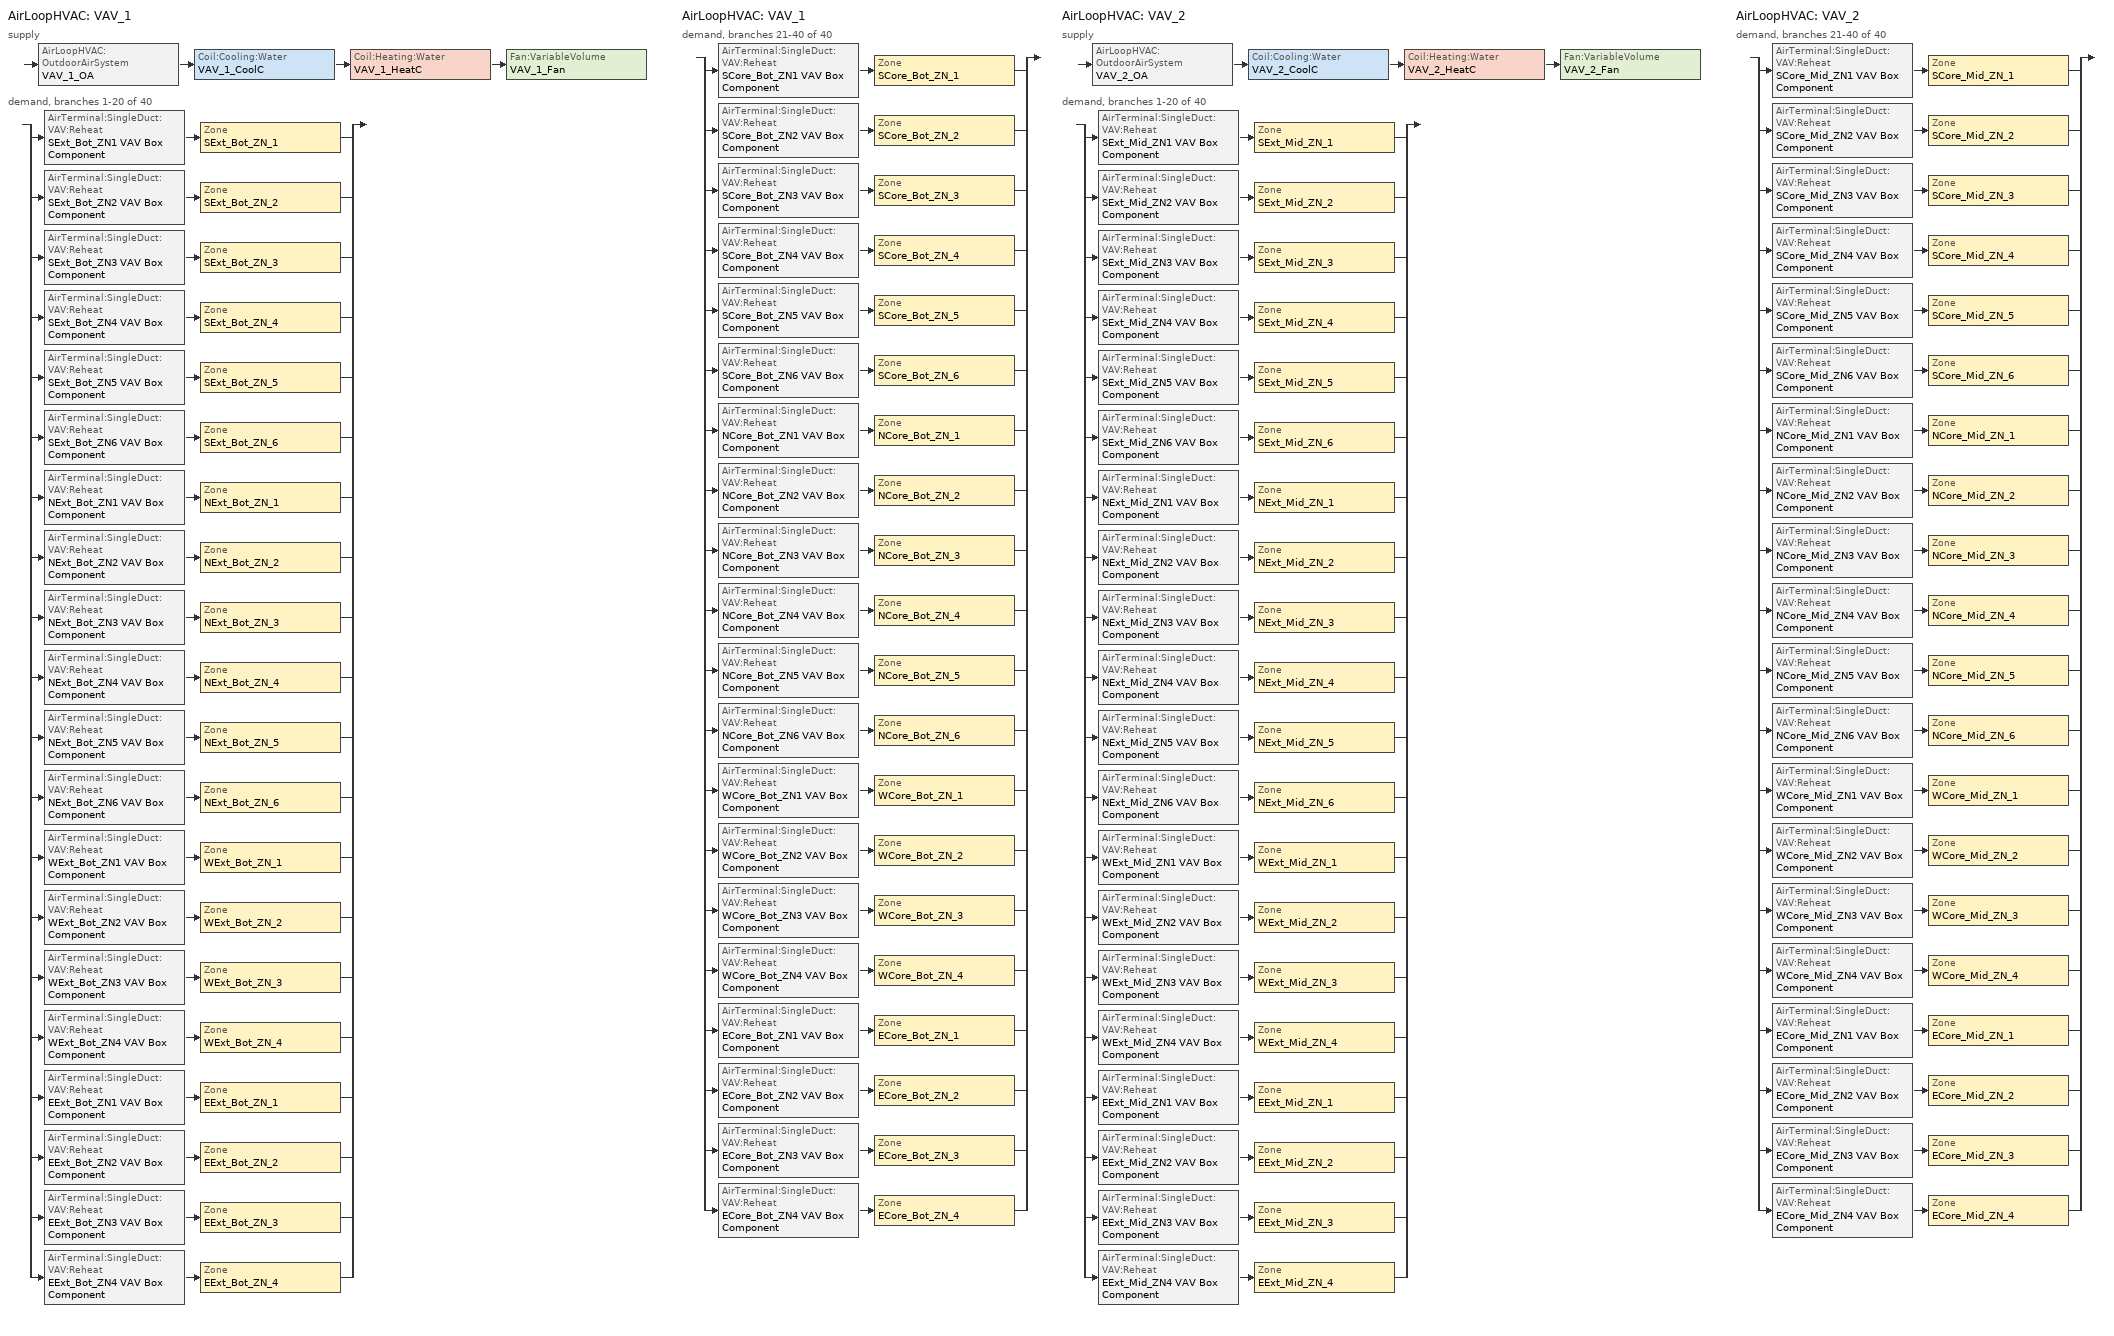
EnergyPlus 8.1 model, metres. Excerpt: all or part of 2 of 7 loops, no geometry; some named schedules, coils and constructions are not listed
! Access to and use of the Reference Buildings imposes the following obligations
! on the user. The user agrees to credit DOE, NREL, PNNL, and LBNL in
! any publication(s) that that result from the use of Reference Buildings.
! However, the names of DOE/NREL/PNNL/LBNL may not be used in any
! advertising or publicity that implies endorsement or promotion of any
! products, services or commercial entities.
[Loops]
AirLoopHVAC 'VAV_1'
 supply: AirLoopHVAC:OutdoorAirSystem 'VAV_1_OA' > Coil:Cooling:Water 'VAV_1_CoolC' > Coil:Heating:Water 'VAV_1_HeatC' > Fan:VariableVolume 'VAV_1_Fan'
 demand, branches 1-20 of 40: split
  | AirTerminal:SingleDuct:VAV:Reheat 'SExt_Bot_ZN1 VAV Box Component' > Zone 'SExt_Bot_ZN_1'
  | AirTerminal:SingleDuct:VAV:Reheat 'SExt_Bot_ZN2 VAV Box Component' > Zone 'SExt_Bot_ZN_2'
  | AirTerminal:SingleDuct:VAV:Reheat 'SExt_Bot_ZN3 VAV Box Component' > Zone 'SExt_Bot_ZN_3'
  | AirTerminal:SingleDuct:VAV:Reheat 'SExt_Bot_ZN4 VAV Box Component' > Zone 'SExt_Bot_ZN_4'
  | AirTerminal:SingleDuct:VAV:Reheat 'SExt_Bot_ZN5 VAV Box Component' > Zone 'SExt_Bot_ZN_5'
  | AirTerminal:SingleDuct:VAV:Reheat 'SExt_Bot_ZN6 VAV Box Component' > Zone 'SExt_Bot_ZN_6'
  | AirTerminal:SingleDuct:VAV:Reheat 'NExt_Bot_ZN1 VAV Box Component' > Zone 'NExt_Bot_ZN_1'
  | AirTerminal:SingleDuct:VAV:Reheat 'NExt_Bot_ZN2 VAV Box Component' > Zone 'NExt_Bot_ZN_2'
  | AirTerminal:SingleDuct:VAV:Reheat 'NExt_Bot_ZN3 VAV Box Component' > Zone 'NExt_Bot_ZN_3'
  | AirTerminal:SingleDuct:VAV:Reheat 'NExt_Bot_ZN4 VAV Box Component' > Zone 'NExt_Bot_ZN_4'
  | AirTerminal:SingleDuct:VAV:Reheat 'NExt_Bot_ZN5 VAV Box Component' > Zone 'NExt_Bot_ZN_5'
  | AirTerminal:SingleDuct:VAV:Reheat 'NExt_Bot_ZN6 VAV Box Component' > Zone 'NExt_Bot_ZN_6'
  | AirTerminal:SingleDuct:VAV:Reheat 'WExt_Bot_ZN1 VAV Box Component' > Zone 'WExt_Bot_ZN_1'
  | AirTerminal:SingleDuct:VAV:Reheat 'WExt_Bot_ZN2 VAV Box Component' > Zone 'WExt_Bot_ZN_2'
  | AirTerminal:SingleDuct:VAV:Reheat 'WExt_Bot_ZN3 VAV Box Component' > Zone 'WExt_Bot_ZN_3'
  | AirTerminal:SingleDuct:VAV:Reheat 'WExt_Bot_ZN4 VAV Box Component' > Zone 'WExt_Bot_ZN_4'
  | AirTerminal:SingleDuct:VAV:Reheat 'EExt_Bot_ZN1 VAV Box Component' > Zone 'EExt_Bot_ZN_1'
  | AirTerminal:SingleDuct:VAV:Reheat 'EExt_Bot_ZN2 VAV Box Component' > Zone 'EExt_Bot_ZN_2'
  | AirTerminal:SingleDuct:VAV:Reheat 'EExt_Bot_ZN3 VAV Box Component' > Zone 'EExt_Bot_ZN_3'
  | AirTerminal:SingleDuct:VAV:Reheat 'EExt_Bot_ZN4 VAV Box Component' > Zone 'EExt_Bot_ZN_4'
AirLoopHVAC 'VAV_1'
 demand, branches 21-40 of 40: split
  | AirTerminal:SingleDuct:VAV:Reheat 'SCore_Bot_ZN1 VAV Box Component' > Zone 'SCore_Bot_ZN_1'
  | AirTerminal:SingleDuct:VAV:Reheat 'SCore_Bot_ZN2 VAV Box Component' > Zone 'SCore_Bot_ZN_2'
  | AirTerminal:SingleDuct:VAV:Reheat 'SCore_Bot_ZN3 VAV Box Component' > Zone 'SCore_Bot_ZN_3'
  | AirTerminal:SingleDuct:VAV:Reheat 'SCore_Bot_ZN4 VAV Box Component' > Zone 'SCore_Bot_ZN_4'
  | AirTerminal:SingleDuct:VAV:Reheat 'SCore_Bot_ZN5 VAV Box Component' > Zone 'SCore_Bot_ZN_5'
  | AirTerminal:SingleDuct:VAV:Reheat 'SCore_Bot_ZN6 VAV Box Component' > Zone 'SCore_Bot_ZN_6'
  | AirTerminal:SingleDuct:VAV:Reheat 'NCore_Bot_ZN1 VAV Box Component' > Zone 'NCore_Bot_ZN_1'
  | AirTerminal:SingleDuct:VAV:Reheat 'NCore_Bot_ZN2 VAV Box Component' > Zone 'NCore_Bot_ZN_2'
  | AirTerminal:SingleDuct:VAV:Reheat 'NCore_Bot_ZN3 VAV Box Component' > Zone 'NCore_Bot_ZN_3'
  | AirTerminal:SingleDuct:VAV:Reheat 'NCore_Bot_ZN4 VAV Box Component' > Zone 'NCore_Bot_ZN_4'
  | AirTerminal:SingleDuct:VAV:Reheat 'NCore_Bot_ZN5 VAV Box Component' > Zone 'NCore_Bot_ZN_5'
  | AirTerminal:SingleDuct:VAV:Reheat 'NCore_Bot_ZN6 VAV Box Component' > Zone 'NCore_Bot_ZN_6'
  | AirTerminal:SingleDuct:VAV:Reheat 'WCore_Bot_ZN1 VAV Box Component' > Zone 'WCore_Bot_ZN_1'
  | AirTerminal:SingleDuct:VAV:Reheat 'WCore_Bot_ZN2 VAV Box Component' > Zone 'WCore_Bot_ZN_2'
  | AirTerminal:SingleDuct:VAV:Reheat 'WCore_Bot_ZN3 VAV Box Component' > Zone 'WCore_Bot_ZN_3'
  | AirTerminal:SingleDuct:VAV:Reheat 'WCore_Bot_ZN4 VAV Box Component' > Zone 'WCore_Bot_ZN_4'
  | AirTerminal:SingleDuct:VAV:Reheat 'ECore_Bot_ZN1 VAV Box Component' > Zone 'ECore_Bot_ZN_1'
  | AirTerminal:SingleDuct:VAV:Reheat 'ECore_Bot_ZN2 VAV Box Component' > Zone 'ECore_Bot_ZN_2'
  | AirTerminal:SingleDuct:VAV:Reheat 'ECore_Bot_ZN3 VAV Box Component' > Zone 'ECore_Bot_ZN_3'
  | AirTerminal:SingleDuct:VAV:Reheat 'ECore_Bot_ZN4 VAV Box Component' > Zone 'ECore_Bot_ZN_4'
AirLoopHVAC 'VAV_2'
 supply: AirLoopHVAC:OutdoorAirSystem 'VAV_2_OA' > Coil:Cooling:Water 'VAV_2_CoolC' > Coil:Heating:Water 'VAV_2_HeatC' > Fan:VariableVolume 'VAV_2_Fan'
 demand, branches 1-20 of 40: split
  | AirTerminal:SingleDuct:VAV:Reheat 'SExt_Mid_ZN1 VAV Box Component' > Zone 'SExt_Mid_ZN_1'
  | AirTerminal:SingleDuct:VAV:Reheat 'SExt_Mid_ZN2 VAV Box Component' > Zone 'SExt_Mid_ZN_2'
  | AirTerminal:SingleDuct:VAV:Reheat 'SExt_Mid_ZN3 VAV Box Component' > Zone 'SExt_Mid_ZN_3'
  | AirTerminal:SingleDuct:VAV:Reheat 'SExt_Mid_ZN4 VAV Box Component' > Zone 'SExt_Mid_ZN_4'
  | AirTerminal:SingleDuct:VAV:Reheat 'SExt_Mid_ZN5 VAV Box Component' > Zone 'SExt_Mid_ZN_5'
  | AirTerminal:SingleDuct:VAV:Reheat 'SExt_Mid_ZN6 VAV Box Component' > Zone 'SExt_Mid_ZN_6'
  | AirTerminal:SingleDuct:VAV:Reheat 'NExt_Mid_ZN1 VAV Box Component' > Zone 'NExt_Mid_ZN_1'
  | AirTerminal:SingleDuct:VAV:Reheat 'NExt_Mid_ZN2 VAV Box Component' > Zone 'NExt_Mid_ZN_2'
  | AirTerminal:SingleDuct:VAV:Reheat 'NExt_Mid_ZN3 VAV Box Component' > Zone 'NExt_Mid_ZN_3'
  | AirTerminal:SingleDuct:VAV:Reheat 'NExt_Mid_ZN4 VAV Box Component' > Zone 'NExt_Mid_ZN_4'
  | AirTerminal:SingleDuct:VAV:Reheat 'NExt_Mid_ZN5 VAV Box Component' > Zone 'NExt_Mid_ZN_5'
  | AirTerminal:SingleDuct:VAV:Reheat 'NExt_Mid_ZN6 VAV Box Component' > Zone 'NExt_Mid_ZN_6'
  | AirTerminal:SingleDuct:VAV:Reheat 'WExt_Mid_ZN1 VAV Box Component' > Zone 'WExt_Mid_ZN_1'
  | AirTerminal:SingleDuct:VAV:Reheat 'WExt_Mid_ZN2 VAV Box Component' > Zone 'WExt_Mid_ZN_2'
  | AirTerminal:SingleDuct:VAV:Reheat 'WExt_Mid_ZN3 VAV Box Component' > Zone 'WExt_Mid_ZN_3'
  | AirTerminal:SingleDuct:VAV:Reheat 'WExt_Mid_ZN4 VAV Box Component' > Zone 'WExt_Mid_ZN_4'
  | AirTerminal:SingleDuct:VAV:Reheat 'EExt_Mid_ZN1 VAV Box Component' > Zone 'EExt_Mid_ZN_1'
  | AirTerminal:SingleDuct:VAV:Reheat 'EExt_Mid_ZN2 VAV Box Component' > Zone 'EExt_Mid_ZN_2'
  | AirTerminal:SingleDuct:VAV:Reheat 'EExt_Mid_ZN3 VAV Box Component' > Zone 'EExt_Mid_ZN_3'
  | AirTerminal:SingleDuct:VAV:Reheat 'EExt_Mid_ZN4 VAV Box Component' > Zone 'EExt_Mid_ZN_4'
AirLoopHVAC 'VAV_2'
 demand, branches 21-40 of 40: split
  | AirTerminal:SingleDuct:VAV:Reheat 'SCore_Mid_ZN1 VAV Box Component' > Zone 'SCore_Mid_ZN_1'
  | AirTerminal:SingleDuct:VAV:Reheat 'SCore_Mid_ZN2 VAV Box Component' > Zone 'SCore_Mid_ZN_2'
  | AirTerminal:SingleDuct:VAV:Reheat 'SCore_Mid_ZN3 VAV Box Component' > Zone 'SCore_Mid_ZN_3'
  | AirTerminal:SingleDuct:VAV:Reheat 'SCore_Mid_ZN4 VAV Box Component' > Zone 'SCore_Mid_ZN_4'
  | AirTerminal:SingleDuct:VAV:Reheat 'SCore_Mid_ZN5 VAV Box Component' > Zone 'SCore_Mid_ZN_5'
  | AirTerminal:SingleDuct:VAV:Reheat 'SCore_Mid_ZN6 VAV Box Component' > Zone 'SCore_Mid_ZN_6'
  | AirTerminal:SingleDuct:VAV:Reheat 'NCore_Mid_ZN1 VAV Box Component' > Zone 'NCore_Mid_ZN_1'
  | AirTerminal:SingleDuct:VAV:Reheat 'NCore_Mid_ZN2 VAV Box Component' > Zone 'NCore_Mid_ZN_2'
  | AirTerminal:SingleDuct:VAV:Reheat 'NCore_Mid_ZN3 VAV Box Component' > Zone 'NCore_Mid_ZN_3'
  | AirTerminal:SingleDuct:VAV:Reheat 'NCore_Mid_ZN4 VAV Box Component' > Zone 'NCore_Mid_ZN_4'
  | AirTerminal:SingleDuct:VAV:Reheat 'NCore_Mid_ZN5 VAV Box Component' > Zone 'NCore_Mid_ZN_5'
  | AirTerminal:SingleDuct:VAV:Reheat 'NCore_Mid_ZN6 VAV Box Component' > Zone 'NCore_Mid_ZN_6'
  | AirTerminal:SingleDuct:VAV:Reheat 'WCore_Mid_ZN1 VAV Box Component' > Zone 'WCore_Mid_ZN_1'
  | AirTerminal:SingleDuct:VAV:Reheat 'WCore_Mid_ZN2 VAV Box Component' > Zone 'WCore_Mid_ZN_2'
  | AirTerminal:SingleDuct:VAV:Reheat 'WCore_Mid_ZN3 VAV Box Component' > Zone 'WCore_Mid_ZN_3'
  | AirTerminal:SingleDuct:VAV:Reheat 'WCore_Mid_ZN4 VAV Box Component' > Zone 'WCore_Mid_ZN_4'
  | AirTerminal:SingleDuct:VAV:Reheat 'ECore_Mid_ZN1 VAV Box Component' > Zone 'ECore_Mid_ZN_1'
  | AirTerminal:SingleDuct:VAV:Reheat 'ECore_Mid_ZN2 VAV Box Component' > Zone 'ECore_Mid_ZN_2'
  | AirTerminal:SingleDuct:VAV:Reheat 'ECore_Mid_ZN3 VAV Box Component' > Zone 'ECore_Mid_ZN_3'
  | AirTerminal:SingleDuct:VAV:Reheat 'ECore_Mid_ZN4 VAV Box Component' > Zone 'ECore_Mid_ZN_4'
[ZoneList]
VAV_1: NExt_Bot_ZN_1, NExt_Bot_ZN_2, NExt_Bot_ZN_5, NExt_Bot_ZN_6, NExt_Bot_ZN_4, NExt_Bot_ZN_3, NCore_Bot_ZN_1, NCore_Bot_ZN_4, NCore_Bot_ZN_2, NCore_Bot_ZN_5, NCore_Bot_ZN_3, NCore_Bot_ZN_6, SExt_Bot_ZN_1, SExt_Bot_ZN_2, SExt_Bot_ZN_5, SExt_Bot_ZN_6, SExt_Bot_ZN_4, SExt_Bot_ZN_3, SCore_Bot_ZN_1, SCore_Bot_ZN_4, SCore_Bot_ZN_2, SCore_Bot_ZN_5, SCore_Bot_ZN_3, SCore_Bot_ZN_6, WExt_Bot_ZN_1, WExt_Bot_ZN_2, WExt_Bot_ZN_3, WExt_Bot_ZN_4, WCore_Bot_ZN_1, WCore_Bot_ZN_4, WCore_Bot_ZN_2, WCore_Bot_ZN_3, EExt_Bot_ZN_1, EExt_Bot_ZN_2, EExt_Bot_ZN_3, EExt_Bot_ZN_4, ECore_Bot_ZN_1, ECore_Bot_ZN_4, ECore_Bot_ZN_2, ECore_Bot_ZN_3
VAV_2: SExt_Mid_ZN_1, SExt_Mid_ZN_2, SExt_Mid_ZN_5, SExt_Mid_ZN_6, SExt_Mid_ZN_4, SExt_Mid_ZN_3, SCore_Mid_ZN_1, SCore_Mid_ZN_4, SCore_Mid_ZN_2, SCore_Mid_ZN_5, SCore_Mid_ZN_3, SCore_Mid_ZN_6, NExt_Mid_ZN_1, NExt_Mid_ZN_2, NExt_Mid_ZN_5, NExt_Mid_ZN_6, NExt_Mid_ZN_4, NExt_Mid_ZN_3, NCore_Mid_ZN_1, NCore_Mid_ZN_4, NCore_Mid_ZN_2, NCore_Mid_ZN_5, NCore_Mid_ZN_3, NCore_Mid_ZN_6, WExt_Mid_ZN_1, WExt_Mid_ZN_2, WExt_Mid_ZN_3, WExt_Mid_ZN_4, WCore_Mid_ZN_1, WCore_Mid_ZN_4, WCore_Mid_ZN_2, WCore_Mid_ZN_3, EExt_Mid_ZN_1, EExt_Mid_ZN_2, EExt_Mid_ZN_3, EExt_Mid_ZN_4, ECore_Mid_ZN_1, ECore_Mid_ZN_4, ECore_Mid_ZN_2, ECore_Mid_ZN_3
[ComplexFenestrationProperty:SolarAbsorbedLayers]
Name | Fenestration Surface | Construction | Layer 1 Solar Radiation Absorbed Schedule | Layer 2 Solar Radiation Absorbed Schedule | Layer 3 Solar Radiation Absorbed Schedule | Layer 4 Solar Radiation Absorbed Schedule
SExt_Mid_ZN1_Win1_SolarAbsorbed_IntShd | SExt_Mid_ZN1_Win1 | CFS_Glz_815 | SExt_G1_SolRadSched_IntShd | SExt_Shad_SolRadSched_IntShd | SExt_G2_SolRadSched_IntShd | SExt_IntShad_SolRadSched_IntShd
SExt_Mid_ZN1_Win1_SolarAbsorbed | SExt_Mid_ZN1_Win1 | CFS_Glz_807 | SExt_G1_SolRadSched | SExt_Shad_SolRadSched | SExt_G2_SolRadSched
SExt_Mid_ZN1_Win2_SolarAbsorbed | SExt_Mid_ZN1_Win2 | CFS_Glz_807 | SExt_G1_SolRadSched | SExt_Shad_SolRadSched | SExt_G2_SolRadSched
SExt_Mid_ZN1_Win3_SolarAbsorbed | SExt_Mid_ZN1_Win3 | CFS_Glz_807 | SExt_G1_SolRadSched | SExt_Shad_SolRadSched | SExt_G2_SolRadSched
SExt_Mid_ZN1_Win4_SolarAbsorbed | SExt_Mid_ZN1_Win4 | CFS_Glz_807 | SExt_G1_SolRadSched | SExt_Shad_SolRadSched | SExt_G2_SolRadSched
SExt_Mid_ZN2_Win1_SolarAbsorbed | SExt_Mid_ZN2_Win1 | CFS_Glz_807 | SExt_G1_SolRadSched | SExt_Shad_SolRadSched | SExt_G2_SolRadSched
SExt_Mid_ZN2_Win2_SolarAbsorbed | SExt_Mid_ZN2_Win2 | CFS_Glz_807 | SExt_G1_SolRadSched | SExt_Shad_SolRadSched | SExt_G2_SolRadSched
SExt_Mid_ZN2_Win3_SolarAbsorbed | SExt_Mid_ZN2_Win3 | CFS_Glz_807 | SExt_G1_SolRadSched | SExt_Shad_SolRadSched | SExt_G2_SolRadSched
SExt_Mid_ZN2_Win4_SolarAbsorbed | SExt_Mid_ZN2_Win4 | CFS_Glz_807 | SExt_G1_SolRadSched | SExt_Shad_SolRadSched | SExt_G2_SolRadSched
SExt_Mid_ZN3_Win1_SolarAbsorbed | SExt_Mid_ZN3_Win1 | CFS_Glz_807 | SExt_G1_SolRadSched | SExt_Shad_SolRadSched | SExt_G2_SolRadSched
SExt_Mid_ZN3_Win2_SolarAbsorbed | SExt_Mid_ZN3_Win2 | CFS_Glz_807 | SExt_G1_SolRadSched | SExt_Shad_SolRadSched | SExt_G2_SolRadSched
SExt_Mid_ZN3_Win3_SolarAbsorbed | SExt_Mid_ZN3_Win3 | CFS_Glz_807 | SExt_G1_SolRadSched | SExt_Shad_SolRadSched | SExt_G2_SolRadSched
SExt_Mid_ZN3_Win4_SolarAbsorbed | SExt_Mid_ZN3_Win4 | CFS_Glz_807 | SExt_G1_SolRadSched | SExt_Shad_SolRadSched | SExt_G2_SolRadSched
SExt_Mid_ZN4_Win1_SolarAbsorbed | SExt_Mid_ZN4_Win1 | CFS_Glz_807 | SExt_G1_SolRadSched | SExt_Shad_SolRadSched | SExt_G2_SolRadSched
SExt_Mid_ZN4_Win2_SolarAbsorbed | SExt_Mid_ZN4_Win2 | CFS_Glz_807 | SExt_G1_SolRadSched | SExt_Shad_SolRadSched | SExt_G2_SolRadSched
SExt_Mid_ZN4_Win3_SolarAbsorbed | SExt_Mid_ZN4_Win3 | CFS_Glz_807 | SExt_G1_SolRadSched | SExt_Shad_SolRadSched | SExt_G2_SolRadSched
SExt_Mid_ZN4_Win4_SolarAbsorbed | SExt_Mid_ZN4_Win4 | CFS_Glz_807 | SExt_G1_SolRadSched | SExt_Shad_SolRadSched | SExt_G2_SolRadSched
SExt_Mid_ZN5_Win1_SolarAbsorbed | SExt_Mid_ZN5_Win1 | CFS_Glz_807 | SExt_G1_SolRadSched | SExt_Shad_SolRadSched | SExt_G2_SolRadSched
SExt_Mid_ZN5_Win2_SolarAbsorbed | SExt_Mid_ZN5_Win2 | CFS_Glz_807 | SExt_G1_SolRadSched | SExt_Shad_SolRadSched | SExt_G2_SolRadSched
SExt_Mid_ZN5_Win3_SolarAbsorbed | SExt_Mid_ZN5_Win3 | CFS_Glz_807 | SExt_G1_SolRadSched | SExt_Shad_SolRadSched | SExt_G2_SolRadSched
SExt_Mid_ZN5_Win4_SolarAbsorbed | SExt_Mid_ZN5_Win4 | CFS_Glz_807 | SExt_G1_SolRadSched | SExt_Shad_SolRadSched | SExt_G2_SolRadSched
SExt_Mid_ZN6_Win1_SolarAbsorbed | SExt_Mid_ZN6_Win1 | CFS_Glz_807 | SExt_G1_SolRadSched | SExt_Shad_SolRadSched | SExt_G2_SolRadSched
SExt_Mid_ZN6_Win2_SolarAbsorbed | SExt_Mid_ZN6_Win2 | CFS_Glz_807 | SExt_G1_SolRadSched | SExt_Shad_SolRadSched | SExt_G2_SolRadSched
SExt_Mid_ZN6_Win3_SolarAbsorbed | SExt_Mid_ZN6_Win3 | CFS_Glz_807 | SExt_G1_SolRadSched | SExt_Shad_SolRadSched | SExt_G2_SolRadSched
SExt_Mid_ZN6_Win4_SolarAbsorbed | SExt_Mid_ZN6_Win4 | CFS_Glz_807 | SExt_G1_SolRadSched | SExt_Shad_SolRadSched | SExt_G2_SolRadSched
EExt_Mid_ZN1_win1_SolarAbsorbed | EExt_Mid_ZN1_win1 | CFS_Glz_807 | EExt_G1_SolRadSched | EExt_Shad_SolRadSched | EExt_G2_SolRadSched
EExt_Mid_ZN1_win2_SolarAbsorbed | EExt_Mid_ZN1_win2 | CFS_Glz_807 | EExt_G1_SolRadSched | EExt_Shad_SolRadSched | EExt_G2_SolRadSched
EExt_Mid_ZN1_win3_SolarAbsorbed | EExt_Mid_ZN1_win3 | CFS_Glz_807 | EExt_G1_SolRadSched | EExt_Shad_SolRadSched | EExt_G2_SolRadSched
EExt_Mid_ZN1_win4_SolarAbsorbed | EExt_Mid_ZN1_win4 | CFS_Glz_807 | EExt_G1_SolRadSched | EExt_Shad_SolRadSched | EExt_G2_SolRadSched
EExt_Mid_ZN2_win1_SolarAbsorbed | EExt_Mid_ZN2_win1 | CFS_Glz_807 | EExt_G1_SolRadSched | EExt_Shad_SolRadSched | EExt_G2_SolRadSched
EExt_Mid_ZN2_win2_SolarAbsorbed | EExt_Mid_ZN2_win2 | CFS_Glz_807 | EExt_G1_SolRadSched | EExt_Shad_SolRadSched | EExt_G2_SolRadSched
EExt_Mid_ZN2_win3_SolarAbsorbed | EExt_Mid_ZN2_win3 | CFS_Glz_807 | EExt_G1_SolRadSched | EExt_Shad_SolRadSched | EExt_G2_SolRadSched
EExt_Mid_ZN2_win4_SolarAbsorbed | EExt_Mid_ZN2_win4 | CFS_Glz_807 | EExt_G1_SolRadSched | EExt_Shad_SolRadSched | EExt_G2_SolRadSched
EExt_Mid_ZN3_win1_SolarAbsorbed | EExt_Mid_ZN3_win1 | CFS_Glz_807 | EExt_G1_SolRadSched | EExt_Shad_SolRadSched | EExt_G2_SolRadSched
EExt_Mid_ZN3_win2_SolarAbsorbed | EExt_Mid_ZN3_win2 | CFS_Glz_807 | EExt_G1_SolRadSched | EExt_Shad_SolRadSched | EExt_G2_SolRadSched
EExt_Mid_ZN3_win3_SolarAbsorbed | EExt_Mid_ZN3_win3 | CFS_Glz_807 | EExt_G1_SolRadSched | EExt_Shad_SolRadSched | EExt_G2_SolRadSched
EExt_Mid_ZN3_win4_SolarAbsorbed | EExt_Mid_ZN3_win4 | CFS_Glz_807 | EExt_G1_SolRadSched | EExt_Shad_SolRadSched | EExt_G2_SolRadSched
EExt_Mid_ZN4_win1_SolarAbsorbed | EExt_Mid_ZN4_win1 | CFS_Glz_807 | EExt_G1_SolRadSched | EExt_Shad_SolRadSched | EExt_G2_SolRadSched
EExt_Mid_ZN4_win2_SolarAbsorbed | EExt_Mid_ZN4_win2 | CFS_Glz_807 | EExt_G1_SolRadSched | EExt_Shad_SolRadSched | EExt_G2_SolRadSched
EExt_Mid_ZN4_win3_SolarAbsorbed | EExt_Mid_ZN4_win3 | CFS_Glz_807 | EExt_G1_SolRadSched | EExt_Shad_SolRadSched | EExt_G2_SolRadSched
EExt_Mid_ZN4_win4_SolarAbsorbed | EExt_Mid_ZN4_win4 | CFS_Glz_807 | EExt_G1_SolRadSched | EExt_Shad_SolRadSched | EExt_G2_SolRadSched
NExt_Mid_ZN6_win4_SolarAbsorbed | NExt_Mid_ZN6_win4 | CFS_Glz_807 | NExt_G1_SolRadSched | NExt_Shad_SolRadSched | NExt_G2_SolRadSched
NExt_Mid_ZN6_win3_SolarAbsorbed | NExt_Mid_ZN6_win3 | CFS_Glz_807 | NExt_G1_SolRadSched | NExt_Shad_SolRadSched | NExt_G2_SolRadSched
NExt_Mid_ZN6_win2_SolarAbsorbed | NExt_Mid_ZN6_win2 | CFS_Glz_807 | NExt_G1_SolRadSched | NExt_Shad_SolRadSched | NExt_G2_SolRadSched
NExt_Mid_ZN6_win1_SolarAbsorbed | NExt_Mid_ZN6_win1 | CFS_Glz_807 | NExt_G1_SolRadSched | NExt_Shad_SolRadSched | NExt_G2_SolRadSched
NExt_Mid_ZN5_win4_SolarAbsorbed | NExt_Mid_ZN5_win4 | CFS_Glz_807 | NExt_G1_SolRadSched | NExt_Shad_SolRadSched | NExt_G2_SolRadSched
NExt_Mid_ZN5_win3_SolarAbsorbed | NExt_Mid_ZN5_win3 | CFS_Glz_807 | NExt_G1_SolRadSched | NExt_Shad_SolRadSched | NExt_G2_SolRadSched
NExt_Mid_ZN5_win2_SolarAbsorbed | NExt_Mid_ZN5_win2 | CFS_Glz_807 | NExt_G1_SolRadSched | NExt_Shad_SolRadSched | NExt_G2_SolRadSched
NExt_Mid_ZN5_win1_SolarAbsorbed | NExt_Mid_ZN5_win1 | CFS_Glz_807 | NExt_G1_SolRadSched | NExt_Shad_SolRadSched | NExt_G2_SolRadSched
NExt_Mid_ZN4_win4_SolarAbsorbed | NExt_Mid_ZN4_win4 | CFS_Glz_807 | NExt_G1_SolRadSched | NExt_Shad_SolRadSched | NExt_G2_SolRadSched
NExt_Mid_ZN4_win3_SolarAbsorbed | NExt_Mid_ZN4_win3 | CFS_Glz_807 | NExt_G1_SolRadSched | NExt_Shad_SolRadSched | NExt_G2_SolRadSched
NExt_Mid_ZN4_win2_SolarAbsorbed | NExt_Mid_ZN4_win2 | CFS_Glz_807 | NExt_G1_SolRadSched | NExt_Shad_SolRadSched | NExt_G2_SolRadSched
NExt_Mid_ZN4_win1_SolarAbsorbed | NExt_Mid_ZN4_win1 | CFS_Glz_807 | NExt_G1_SolRadSched | NExt_Shad_SolRadSched | NExt_G2_SolRadSched
NExt_Mid_ZN3_win4_SolarAbsorbed | NExt_Mid_ZN3_win4 | CFS_Glz_807 | NExt_G1_SolRadSched | NExt_Shad_SolRadSched | NExt_G2_SolRadSched
NExt_Mid_ZN3_win3_SolarAbsorbed | NExt_Mid_ZN3_win3 | CFS_Glz_807 | NExt_G1_SolRadSched | NExt_Shad_SolRadSched | NExt_G2_SolRadSched
NExt_Mid_ZN3_win2_SolarAbsorbed | NExt_Mid_ZN3_win2 | CFS_Glz_807 | NExt_G1_SolRadSched | NExt_Shad_SolRadSched | NExt_G2_SolRadSched
NExt_Mid_ZN3_win1_SolarAbsorbed | NExt_Mid_ZN3_win1 | CFS_Glz_807 | NExt_G1_SolRadSched | NExt_Shad_SolRadSched | NExt_G2_SolRadSched
NExt_Mid_ZN2_win4_SolarAbsorbed | NExt_Mid_ZN2_win4 | CFS_Glz_807 | NExt_G1_SolRadSched | NExt_Shad_SolRadSched | NExt_G2_SolRadSched
NExt_Mid_ZN2_win3_SolarAbsorbed | NExt_Mid_ZN2_win3 | CFS_Glz_807 | NExt_G1_SolRadSched | NExt_Shad_SolRadSched | NExt_G2_SolRadSched
NExt_Mid_ZN2_win2_SolarAbsorbed | NExt_Mid_ZN2_win2 | CFS_Glz_807 | NExt_G1_SolRadSched | NExt_Shad_SolRadSched | NExt_G2_SolRadSched
NExt_Mid_ZN2_win1_SolarAbsorbed | NExt_Mid_ZN2_win1 | CFS_Glz_807 | NExt_G1_SolRadSched | NExt_Shad_SolRadSched | NExt_G2_SolRadSched
NExt_Mid_ZN1_win4_SolarAbsorbed | NExt_Mid_ZN1_win4 | CFS_Glz_807 | NExt_G1_SolRadSched | NExt_Shad_SolRadSched | NExt_G2_SolRadSched
NExt_Mid_ZN1_win3_SolarAbsorbed | NExt_Mid_ZN1_win3 | CFS_Glz_807 | NExt_G1_SolRadSched | NExt_Shad_SolRadSched | NExt_G2_SolRadSched
NExt_Mid_ZN1_win2_SolarAbsorbed | NExt_Mid_ZN1_win2 | CFS_Glz_807 | NExt_G1_SolRadSched | NExt_Shad_SolRadSched | NExt_G2_SolRadSched
NExt_Mid_ZN1_win1_SolarAbsorbed | NExt_Mid_ZN1_win1 | CFS_Glz_807 | NExt_G1_SolRadSched | NExt_Shad_SolRadSched | NExt_G2_SolRadSched
WExt_Mid_ZN4_win4_SolarAbsorbed | WExt_Mid_ZN4_win4 | CFS_Glz_807 | WExt_G1_SolRadSched | WExt_Shad_SolRadSched | WExt_G2_SolRadSched
WExt_Mid_ZN4_win3_SolarAbsorbed | WExt_Mid_ZN4_win3 | CFS_Glz_807 | WExt_G1_SolRadSched | WExt_Shad_SolRadSched | WExt_G2_SolRadSched
WExt_Mid_ZN4_win2_SolarAbsorbed | WExt_Mid_ZN4_win2 | CFS_Glz_807 | WExt_G1_SolRadSched | WExt_Shad_SolRadSched | WExt_G2_SolRadSched
WExt_Mid_ZN4_win1_SolarAbsorbed | WExt_Mid_ZN4_win1 | CFS_Glz_807 | WExt_G1_SolRadSched | WExt_Shad_SolRadSched | WExt_G2_SolRadSched
WExt_Mid_ZN3_win4_SolarAbsorbed | WExt_Mid_ZN3_win4 | CFS_Glz_807 | WExt_G1_SolRadSched | WExt_Shad_SolRadSched | WExt_G2_SolRadSched
WExt_Mid_ZN3_win3_SolarAbsorbed | WExt_Mid_ZN3_win3 | CFS_Glz_807 | WExt_G1_SolRadSched | WExt_Shad_SolRadSched | WExt_G2_SolRadSched
WExt_Mid_ZN3_win2_SolarAbsorbed | WExt_Mid_ZN3_win2 | CFS_Glz_807 | WExt_G1_SolRadSched | WExt_Shad_SolRadSched | WExt_G2_SolRadSched
WExt_Mid_ZN3_win1_SolarAbsorbed | WExt_Mid_ZN3_win1 | CFS_Glz_807 | WExt_G1_SolRadSched | WExt_Shad_SolRadSched | WExt_G2_SolRadSched
WExt_Mid_ZN2_win4_SolarAbsorbed | WExt_Mid_ZN2_win4 | CFS_Glz_807 | WExt_G1_SolRadSched | WExt_Shad_SolRadSched | WExt_G2_SolRadSched
WExt_Mid_ZN2_win3_SolarAbsorbed | WExt_Mid_ZN2_win3 | CFS_Glz_807 | WExt_G1_SolRadSched | WExt_Shad_SolRadSched | WExt_G2_SolRadSched
WExt_Mid_ZN2_win2_SolarAbsorbed | WExt_Mid_ZN2_win2 | CFS_Glz_807 | WExt_G1_SolRadSched | WExt_Shad_SolRadSched | WExt_G2_SolRadSched
WExt_Mid_ZN2_win1_SolarAbsorbed | WExt_Mid_ZN2_win1 | CFS_Glz_807 | WExt_G1_SolRadSched | WExt_Shad_SolRadSched | WExt_G2_SolRadSched
WExt_Mid_ZN1_win4_SolarAbsorbed | WExt_Mid_ZN1_win4 | CFS_Glz_807 | WExt_G1_SolRadSched | WExt_Shad_SolRadSched | WExt_G2_SolRadSched
WExt_Mid_ZN1_win3_SolarAbsorbed | WExt_Mid_ZN1_win3 | CFS_Glz_807 | WExt_G1_SolRadSched | WExt_Shad_SolRadSched | WExt_G2_SolRadSched
WExt_Mid_ZN1_win2_SolarAbsorbed | WExt_Mid_ZN1_win2 | CFS_Glz_807 | WExt_G1_SolRadSched | WExt_Shad_SolRadSched | WExt_G2_SolRadSched
WExt_Mid_ZN1_win1_SolarAbsorbed | WExt_Mid_ZN1_win1 | CFS_Glz_807 | WExt_G1_SolRadSched | WExt_Shad_SolRadSched | WExt_G2_SolRadSched
SExt_Bot_ZN1_Win1_SolarAbsorbed | SExt_Bot_ZN1_Win1 | CFS_Glz_807 | SExt_G1_SolRadSched | SExt_Shad_SolRadSched | SExt_G2_SolRadSched
[DesignSpecification:OutdoorAir] Outdoor Air Method=Sum; Outdoor Air Flow per Person {m3/s-person}=1e-08; Outdoor Air Flow per Zone Floor Area {m3/s-m2}=0.000762
CM DSOA VAV_1; CM DSOA VAV_2
[DesignSpecification:ZoneAirDistribution] Zone Air Distribution Effectiveness in Cooling Mode=1; Zone Air Distribution Effectiveness in Heating Mode=1
CM DSZAD VAV_1; CM DSZAD VAV_2
[Sizing:System] Type of Load to Size On=Sensible; Design Outdoor Air Flow Rate {m3/s}=autosize; Minimum System Air Flow Ratio=0.3; Preheat Design Temperature {C}=7; Preheat Design Humidity Ratio {kgWater/kgDryAir}=0.008; Precool Design Temperature {C}=12.8; Precool Design Humidity Ratio {kgWater/kgDryAir}=0.008; Central Cooling Design Supply Air Temperature {C}=12.8; Central Heating Design Supply Air Temperature {C}=12.8; Sizing Option=Coincident; 100% Outdoor Air in Cooling=No; 100% Outdoor Air in Heating=No; Central Cooling Design Supply Air Humidity Ratio {kgWater/kgDryAir}=0.0085; Central Heating Design Supply Air Humidity Ratio {kgWater/kgDryAir}=0.008; Cooling Design Air Flow Rate {m3/s}=0; Heating Design Air Flow Rate {m3/s}=0
VAV_1; VAV_2
[AirTerminal:SingleDuct:VAV:Reheat] Availability Schedule=ALWAYS_ON; Maximum Air Flow Rate {m3/s}=AUTOSIZE; Zone Minimum Air Flow Input Method=Constant; Maximum Hot Water or Steam Flow Rate {m3/s}=AUTOSIZE; Minimum Hot Water or Steam Flow Rate {m3/s}=0; Convergence Tolerance=0.001; Damper Heating Action=REVERSE
Name | Constant Minimum Air Flow Fraction | Reheat Coil
SExt_Mid_ZN1 VAV Box Component | 0.207222 | SExt_Mid_ZN1 VAV Box Reheat Coil
SExt_Mid_ZN2 VAV Box Component | 0.207222 | SExt_Mid_ZN2 VAV Box Reheat Coil
SExt_Mid_ZN3 VAV Box Component | 0.207222 | SExt_Mid_ZN3 VAV Box Reheat Coil
SExt_Mid_ZN4 VAV Box Component | 0.207222 | SExt_Mid_ZN4 VAV Box Reheat Coil
SExt_Mid_ZN5 VAV Box Component | 0.207222 | SExt_Mid_ZN5 VAV Box Reheat Coil
SExt_Mid_ZN6 VAV Box Component | 0.207222 | SExt_Mid_ZN6 VAV Box Reheat Coil
NExt_Mid_ZN1 VAV Box Component | 0.295265 | NExt_Mid_ZN1 VAV Box Reheat Coil
NExt_Mid_ZN2 VAV Box Component | 0.295265 | NExt_Mid_ZN2 VAV Box Reheat Coil
NExt_Mid_ZN3 VAV Box Component | 0.295265 | NExt_Mid_ZN3 VAV Box Reheat Coil
NExt_Mid_ZN4 VAV Box Component | 0.295265 | NExt_Mid_ZN4 VAV Box Reheat Coil
NExt_Mid_ZN5 VAV Box Component | 0.295265 | NExt_Mid_ZN5 VAV Box Reheat Coil
NExt_Mid_ZN6 VAV Box Component | 0.295265 | NExt_Mid_ZN6 VAV Box Reheat Coil
WExt_Mid_ZN1 VAV Box Component | 0.2 | WExt_Mid_ZN1 VAV Box Reheat Coil
WExt_Mid_ZN2 VAV Box Component | 0.2 | WExt_Mid_ZN2 VAV Box Reheat Coil
WExt_Mid_ZN3 VAV Box Component | 0.2 | WExt_Mid_ZN3 VAV Box Reheat Coil
WExt_Mid_ZN4 VAV Box Component | 0.2 | WExt_Mid_ZN4 VAV Box Reheat Coil
EExt_Mid_ZN1 VAV Box Component | 0.2 | EExt_Mid_ZN1 VAV Box Reheat Coil
EExt_Mid_ZN2 VAV Box Component | 0.2 | EExt_Mid_ZN2 VAV Box Reheat Coil
EExt_Mid_ZN3 VAV Box Component | 0.2 | EExt_Mid_ZN3 VAV Box Reheat Coil
EExt_Mid_ZN4 VAV Box Component | 0.2 | EExt_Mid_ZN4 VAV Box Reheat Coil
SExt_Bot_ZN1 VAV Box Component | 0.211135 | SExt_Bot_ZN1 VAV Box Reheat Coil
SExt_Bot_ZN2 VAV Box Component | 0.211135 | SExt_Bot_ZN2 VAV Box Reheat Coil
SExt_Bot_ZN3 VAV Box Component | 0.211135 | SExt_Bot_ZN3 VAV Box Reheat Coil
SExt_Bot_ZN4 VAV Box Component | 0.211135 | SExt_Bot_ZN4 VAV Box Reheat Coil
SExt_Bot_ZN5 VAV Box Component | 0.211135 | SExt_Bot_ZN5 VAV Box Reheat Coil
SExt_Bot_ZN6 VAV Box Component | 0.211135 | SExt_Bot_ZN6 VAV Box Reheat Coil
NExt_Bot_ZN1 VAV Box Component | 0.296237 | NExt_Bot_ZN1 VAV Box Reheat Coil
NExt_Bot_ZN2 VAV Box Component | 0.296237 | NExt_Bot_ZN2 VAV Box Reheat Coil
NExt_Bot_ZN3 VAV Box Component | 0.296237 | NExt_Bot_ZN3 VAV Box Reheat Coil
NExt_Bot_ZN4 VAV Box Component | 0.296237 | NExt_Bot_ZN4 VAV Box Reheat Coil
NExt_Bot_ZN5 VAV Box Component | 0.296237 | NExt_Bot_ZN5 VAV Box Reheat Coil
NExt_Bot_ZN6 VAV Box Component | 0.296237 | NExt_Bot_ZN6 VAV Box Reheat Coil
WExt_Bot_ZN1 VAV Box Component | 0.2 | WExt_Bot_ZN1 VAV Box Reheat Coil
WExt_Bot_ZN2 VAV Box Component | 0.2 | WExt_Bot_ZN2 VAV Box Reheat Coil
WExt_Bot_ZN3 VAV Box Component | 0.2 | WExt_Bot_ZN3 VAV Box Reheat Coil
WExt_Bot_ZN4 VAV Box Component | 0.2 | WExt_Bot_ZN4 VAV Box Reheat Coil
EExt_Bot_ZN1 VAV Box Component | 0.2 | EExt_Bot_ZN1 VAV Box Reheat Coil
EExt_Bot_ZN2 VAV Box Component | 0.2 | EExt_Bot_ZN2 VAV Box Reheat Coil
EExt_Bot_ZN3 VAV Box Component | 0.2 | EExt_Bot_ZN3 VAV Box Reheat Coil
EExt_Bot_ZN4 VAV Box Component | 0.2 | EExt_Bot_ZN4 VAV Box Reheat Coil
SCore_Mid_ZN1 VAV Box Component | 0.2 | SCore_Mid_ZN1 VAV Box Reheat Coil
SCore_Mid_ZN2 VAV Box Component | 0.2 | SCore_Mid_ZN2 VAV Box Reheat Coil
SCore_Mid_ZN3 VAV Box Component | 0.2 | SCore_Mid_ZN3 VAV Box Reheat Coil
SCore_Mid_ZN4 VAV Box Component | 0.2 | SCore_Mid_ZN4 VAV Box Reheat Coil
SCore_Mid_ZN5 VAV Box Component | 0.2 | SCore_Mid_ZN5 VAV Box Reheat Coil
SCore_Mid_ZN6 VAV Box Component | 0.2 | SCore_Mid_ZN6 VAV Box Reheat Coil
NCore_Mid_ZN1 VAV Box Component | 0.2 | NCore_Mid_ZN1 VAV Box Reheat Coil
NCore_Mid_ZN2 VAV Box Component | 0.2 | NCore_Mid_ZN2 VAV Box Reheat Coil
NCore_Mid_ZN3 VAV Box Component | 0.2 | NCore_Mid_ZN3 VAV Box Reheat Coil
NCore_Mid_ZN4 VAV Box Component | 0.2 | NCore_Mid_ZN4 VAV Box Reheat Coil
NCore_Mid_ZN5 VAV Box Component | 0.2 | NCore_Mid_ZN5 VAV Box Reheat Coil
NCore_Mid_ZN6 VAV Box Component | 0.2 | NCore_Mid_ZN6 VAV Box Reheat Coil
WCore_Mid_ZN1 VAV Box Component | 0.2 | WCore_Mid_ZN1 VAV Box Reheat Coil
WCore_Mid_ZN2 VAV Box Component | 0.2 | WCore_Mid_ZN2 VAV Box Reheat Coil
WCore_Mid_ZN3 VAV Box Component | 0.2 | WCore_Mid_ZN3 VAV Box Reheat Coil
WCore_Mid_ZN4 VAV Box Component | 0.2 | WCore_Mid_ZN4 VAV Box Reheat Coil
ECore_Mid_ZN1 VAV Box Component | 0.2 | ECore_Mid_ZN1 VAV Box Reheat Coil
ECore_Mid_ZN2 VAV Box Component | 0.2 | ECore_Mid_ZN2 VAV Box Reheat Coil
ECore_Mid_ZN3 VAV Box Component | 0.2 | ECore_Mid_ZN3 VAV Box Reheat Coil
ECore_Mid_ZN4 VAV Box Component | 0.2 | ECore_Mid_ZN4 VAV Box Reheat Coil
SCore_Bot_ZN1 VAV Box Component | 0.2 | SCore_Bot_ZN1 VAV Box Reheat Coil
SCore_Bot_ZN2 VAV Box Component | 0.2 | SCore_Bot_ZN2 VAV Box Reheat Coil
SCore_Bot_ZN3 VAV Box Component | 0.2 | SCore_Bot_ZN3 VAV Box Reheat Coil
SCore_Bot_ZN4 VAV Box Component | 0.2 | SCore_Bot_ZN4 VAV Box Reheat Coil
SCore_Bot_ZN5 VAV Box Component | 0.2 | SCore_Bot_ZN5 VAV Box Reheat Coil
SCore_Bot_ZN6 VAV Box Component | 0.2 | SCore_Bot_ZN6 VAV Box Reheat Coil
NCore_Bot_ZN1 VAV Box Component | 0.2 | NCore_Bot_ZN1 VAV Box Reheat Coil
NCore_Bot_ZN2 VAV Box Component | 0.2 | NCore_Bot_ZN2 VAV Box Reheat Coil
NCore_Bot_ZN3 VAV Box Component | 0.2 | NCore_Bot_ZN3 VAV Box Reheat Coil
NCore_Bot_ZN4 VAV Box Component | 0.2 | NCore_Bot_ZN4 VAV Box Reheat Coil
NCore_Bot_ZN5 VAV Box Component | 0.2 | NCore_Bot_ZN5 VAV Box Reheat Coil
NCore_Bot_ZN6 VAV Box Component | 0.2 | NCore_Bot_ZN6 VAV Box Reheat Coil
WCore_Bot_ZN1 VAV Box Component | 0.2 | WCore_Bot_ZN1 VAV Box Reheat Coil
WCore_Bot_ZN2 VAV Box Component | 0.2 | WCore_Bot_ZN2 VAV Box Reheat Coil
WCore_Bot_ZN3 VAV Box Component | 0.2 | WCore_Bot_ZN3 VAV Box Reheat Coil
WCore_Bot_ZN4 VAV Box Component | 0.2 | WCore_Bot_ZN4 VAV Box Reheat Coil
ECore_Bot_ZN1 VAV Box Component | 0.2 | ECore_Bot_ZN1 VAV Box Reheat Coil
ECore_Bot_ZN2 VAV Box Component | 0.2 | ECore_Bot_ZN2 VAV Box Reheat Coil
ECore_Bot_ZN3 VAV Box Component | 0.2 | ECore_Bot_ZN3 VAV Box Reheat Coil
ECore_Bot_ZN4 VAV Box Component | 0.2 | ECore_Bot_ZN4 VAV Box Reheat Coil
[Zone equipment]
SExt_Mid_ZN_1: SExt_Mid_ZN1 VAV Box Component
SExt_Mid_ZN_2: SExt_Mid_ZN2 VAV Box Component
SExt_Mid_ZN_3: SExt_Mid_ZN3 VAV Box Component
SExt_Mid_ZN_4: SExt_Mid_ZN4 VAV Box Component
SExt_Mid_ZN_5: SExt_Mid_ZN5 VAV Box Component
SExt_Mid_ZN_6: SExt_Mid_ZN6 VAV Box Component
NExt_Mid_ZN_1: NExt_Mid_ZN1 VAV Box Component
NExt_Mid_ZN_2: NExt_Mid_ZN2 VAV Box Component
NExt_Mid_ZN_3: NExt_Mid_ZN3 VAV Box Component
NExt_Mid_ZN_4: NExt_Mid_ZN4 VAV Box Component
NExt_Mid_ZN_5: NExt_Mid_ZN5 VAV Box Component
NExt_Mid_ZN_6: NExt_Mid_ZN6 VAV Box Component
WExt_Mid_ZN_1: WExt_Mid_ZN1 VAV Box Component
WExt_Mid_ZN_2: WExt_Mid_ZN2 VAV Box Component
WExt_Mid_ZN_3: WExt_Mid_ZN3 VAV Box Component
WExt_Mid_ZN_4: WExt_Mid_ZN4 VAV Box Component
EExt_Mid_ZN_1: EExt_Mid_ZN1 VAV Box Component
EExt_Mid_ZN_2: EExt_Mid_ZN2 VAV Box Component
EExt_Mid_ZN_3: EExt_Mid_ZN3 VAV Box Component
EExt_Mid_ZN_4: EExt_Mid_ZN4 VAV Box Component
SExt_Bot_ZN_1: SExt_Bot_ZN1 VAV Box Component
SExt_Bot_ZN_2: SExt_Bot_ZN2 VAV Box Component
SExt_Bot_ZN_3: SExt_Bot_ZN3 VAV Box Component
SExt_Bot_ZN_4: SExt_Bot_ZN4 VAV Box Component
SExt_Bot_ZN_5: SExt_Bot_ZN5 VAV Box Component
SExt_Bot_ZN_6: SExt_Bot_ZN6 VAV Box Component
NExt_Bot_ZN_1: NExt_Bot_ZN1 VAV Box Component
NExt_Bot_ZN_2: NExt_Bot_ZN2 VAV Box Component
NExt_Bot_ZN_3: NExt_Bot_ZN3 VAV Box Component
NExt_Bot_ZN_4: NExt_Bot_ZN4 VAV Box Component
NExt_Bot_ZN_5: NExt_Bot_ZN5 VAV Box Component
NExt_Bot_ZN_6: NExt_Bot_ZN6 VAV Box Component
WExt_Bot_ZN_1: WExt_Bot_ZN1 VAV Box Component
WExt_Bot_ZN_2: WExt_Bot_ZN2 VAV Box Component
WExt_Bot_ZN_3: WExt_Bot_ZN3 VAV Box Component
WExt_Bot_ZN_4: WExt_Bot_ZN4 VAV Box Component
EExt_Bot_ZN_1: EExt_Bot_ZN1 VAV Box Component
EExt_Bot_ZN_2: EExt_Bot_ZN2 VAV Box Component
EExt_Bot_ZN_3: EExt_Bot_ZN3 VAV Box Component
EExt_Bot_ZN_4: EExt_Bot_ZN4 VAV Box Component
SCore_Mid_ZN_1: SCore_Mid_ZN1 VAV Box Component
SCore_Mid_ZN_2: SCore_Mid_ZN2 VAV Box Component
SCore_Mid_ZN_3: SCore_Mid_ZN3 VAV Box Component
SCore_Mid_ZN_4: SCore_Mid_ZN4 VAV Box Component
SCore_Mid_ZN_5: SCore_Mid_ZN5 VAV Box Component
SCore_Mid_ZN_6: SCore_Mid_ZN6 VAV Box Component
NCore_Mid_ZN_1: NCore_Mid_ZN1 VAV Box Component
NCore_Mid_ZN_2: NCore_Mid_ZN2 VAV Box Component
NCore_Mid_ZN_3: NCore_Mid_ZN3 VAV Box Component
NCore_Mid_ZN_4: NCore_Mid_ZN4 VAV Box Component
NCore_Mid_ZN_5: NCore_Mid_ZN5 VAV Box Component
NCore_Mid_ZN_6: NCore_Mid_ZN6 VAV Box Component
WCore_Mid_ZN_1: WCore_Mid_ZN1 VAV Box Component
WCore_Mid_ZN_2: WCore_Mid_ZN2 VAV Box Component
WCore_Mid_ZN_3: WCore_Mid_ZN3 VAV Box Component
WCore_Mid_ZN_4: WCore_Mid_ZN4 VAV Box Component
ECore_Mid_ZN_1: ECore_Mid_ZN1 VAV Box Component
ECore_Mid_ZN_2: ECore_Mid_ZN2 VAV Box Component
ECore_Mid_ZN_3: ECore_Mid_ZN3 VAV Box Component
ECore_Mid_ZN_4: ECore_Mid_ZN4 VAV Box Component
SCore_Bot_ZN_1: SCore_Bot_ZN1 VAV Box Component
SCore_Bot_ZN_2: SCore_Bot_ZN2 VAV Box Component
SCore_Bot_ZN_3: SCore_Bot_ZN3 VAV Box Component
SCore_Bot_ZN_4: SCore_Bot_ZN4 VAV Box Component
SCore_Bot_ZN_5: SCore_Bot_ZN5 VAV Box Component
SCore_Bot_ZN_6: SCore_Bot_ZN6 VAV Box Component
NCore_Bot_ZN_1: NCore_Bot_ZN1 VAV Box Component
NCore_Bot_ZN_2: NCore_Bot_ZN2 VAV Box Component
NCore_Bot_ZN_3: NCore_Bot_ZN3 VAV Box Component
NCore_Bot_ZN_4: NCore_Bot_ZN4 VAV Box Component
NCore_Bot_ZN_5: NCore_Bot_ZN5 VAV Box Component
NCore_Bot_ZN_6: NCore_Bot_ZN6 VAV Box Component
WCore_Bot_ZN_1: WCore_Bot_ZN1 VAV Box Component
WCore_Bot_ZN_2: WCore_Bot_ZN2 VAV Box Component
WCore_Bot_ZN_3: WCore_Bot_ZN3 VAV Box Component
WCore_Bot_ZN_4: WCore_Bot_ZN4 VAV Box Component
ECore_Bot_ZN_1: ECore_Bot_ZN1 VAV Box Component
ECore_Bot_ZN_2: ECore_Bot_ZN2 VAV Box Component
ECore_Bot_ZN_3: ECore_Bot_ZN3 VAV Box Component
ECore_Bot_ZN_4: ECore_Bot_ZN4 VAV Box Component
[Fan:VariableVolume] Availability Schedule=HVACOperationSchd; Pressure Rise {Pa}=1389.42; Maximum Flow Rate {m3/s}=AUTOSIZE; Fan Power Minimum Flow Rate Input Method=fraction; Fan Power Minimum Flow Fraction=0.25; Motor In Airstream Fraction=1; Fan Power Coefficient 1=0.0407599; Fan Power Coefficient 2=0.088045; Fan Power Coefficient 3=-0.0729261; Fan Power Coefficient 4=0.94374; Fan Power Coefficient 5=0
Name | Fan Total Efficiency | Motor Efficiency
VAV_1_Fan | 0.6084 | 0.924
VAV_2_Fan | 0.6253 | 0.95
[Coil:Cooling:Water] Availability Schedule=ALWAYS_ON; Design Water Flow Rate {m3/s}=AUTOSIZE; Design Air Flow Rate {m3/s}=AUTOSIZE; Design Inlet Water Temperature {C}=AUTOSIZE; Design Inlet Air Temperature {C}=AUTOSIZE; Design Outlet Air Temperature {C}=AUTOSIZE; Design Inlet Air Humidity Ratio {kgWater/kgDryAir}=AUTOSIZE; Design Outlet Air Humidity Ratio {kgWater/kgDryAir}=AUTOSIZE; Type of Analysis=SimpleAnalysis; Heat Exchanger Configuration=CrossFlow
VAV_2_CoolC; VAV_1_CoolC
[Coil:Heating:Water] Availability Schedule=ALWAYS_ON; U-Factor Times Area Value {W/K}=AUTOSIZE; Maximum Water Flow Rate {m3/s}=AUTOSIZE; Performance Input Method=UFactorTimesAreaAndDesignWaterFlowRate; Rated Capacity {W}=AUTOSIZE; Rated Inlet Water Temperature {C}=82.2; Rated Inlet Air Temperature {C}=12.8; Rated Outlet Water Temperature {C}=71.1; Rated Outlet Air Temperature {C}=40
VAV_1_HeatC; VAV_2_HeatC
[Controller:WaterCoil] Control Variable=Temperature; Actuator Variable=Flow; Maximum Actuated Flow {m3/s}=AUTOSIZE; Minimum Actuated Flow {m3/s}=0
Name | Action | Controller Convergence Tolerance {deltaC}
VAV_1_CoolC_Controller; VAV_2_CoolC_Controller | Reverse
VAV_1_HeatC_Controller; VAV_2_HeatC_Controller | Normal | 0.0001
[Controller:OutdoorAir] Minimum Outdoor Air Flow Rate {m3/s}=AUTOSIZE; Maximum Outdoor Air Flow Rate {m3/s}=AUTOSIZE; Economizer Control Type=DifferentialDryBulb; Economizer Control Action Type=ModulateFlow; Economizer Minimum Limit Dry-Bulb Temperature {C}=-100; Lockout Type=NoLockout; Minimum Limit Type=FixedMinimum; Minimum Outdoor Air Schedule=MinOA_MotorizedDamper_Sched
Name | Mechanical Ventilation Controller
VAV_1_OA_Controller | VAV_1_MechVent
VAV_2_OA_Controller | VAV_2_MechVent
[Controller:MechanicalVentilation] Availability Schedule=ALWAYS_ON; Demand Controlled Ventilation=Yes; System Outdoor Air Method=VentilationRateProcedure
Name | Zone 1 | Design Specification Outdoor Air Object Name 1 | Design Specification Zone Air Distribution Object Name 1
VAV_1_MechVent | VAV_1 | CM DSOA VAV_1 | CM DSZAD VAV_1
VAV_2_MechVent | VAV_2 | CM DSOA VAV_2 | CM DSZAD VAV_2
[AirLoopHVAC] Design Supply Air Flow Rate {m3/s}=AUTOSIZE
VAV_1; VAV_2
[SetpointManager:OutdoorAirReset] Control Variable=Temperature; Setpoint at Outdoor Low Temperature {C}=12.7778; Outdoor Low Temperature {C}=10; Setpoint at Outdoor High Temperature {C}=12.8; Outdoor High Temperature {C}=21.1
Name | Setpoint Node or NodeList
VAV_1 Supply Air Temperature Manager | VAV_1 Supply Equipment Outlet Node
VAV_2 Supply Air Temperature Manager | VAV_2 Supply Equipment Outlet Node
[SetpointManager:MixedAir] Control Variable=Temperature
Name | Setpoint Node or NodeList
VAV_1_CoolC SAT Manager | VAV_1_CoolC-VAV_1_HeatCNode
VAV_1_HeatC SAT Manager | VAV_1_HeatC-VAV_1_FanNode
VAV_1_OAMixed Air Temp Manager | VAV_1_OA-VAV_1_CoolCNode
VAV_2_CoolC SAT Manager | VAV_2_CoolC-VAV_2_HeatCNode
VAV_2_HeatC SAT Manager | VAV_2_HeatC-VAV_2_FanNode
VAV_2_OAMixed Air Temp Manager | VAV_2_OA-VAV_2_CoolCNode
[Schedule:Compact]
ALWAYS_ON: Through: 12/31, For: AllDays, Until: 24:00, 1
HVACOperationSchd: Through: 12/31, For: Weekdays SummerDesignDay, Until: 06:00, 0, Until: 22:00, 1, Until: 24:00, 0, For: Saturday WinterDesignDay, Until: 06:00, 0, Until: 18:00, 1, Until: 24:00, 0, For: Sunday Holidays AllOtherDays, Until: 24:00, 0
MinOA_MotorizedDamper_Sched: Through: 12/31, For: Weekdays SummerDesignDay, Until: 07:00, 0, Until: 22:00, 1, Until: 24:00, 0, For: Saturday WinterDesignDay, Until: 07:00, 0, Until: 18:00, 1, Until: 24:00, 0, For: Sunday Holidays AllOtherDays, Until: 24:00, 0
